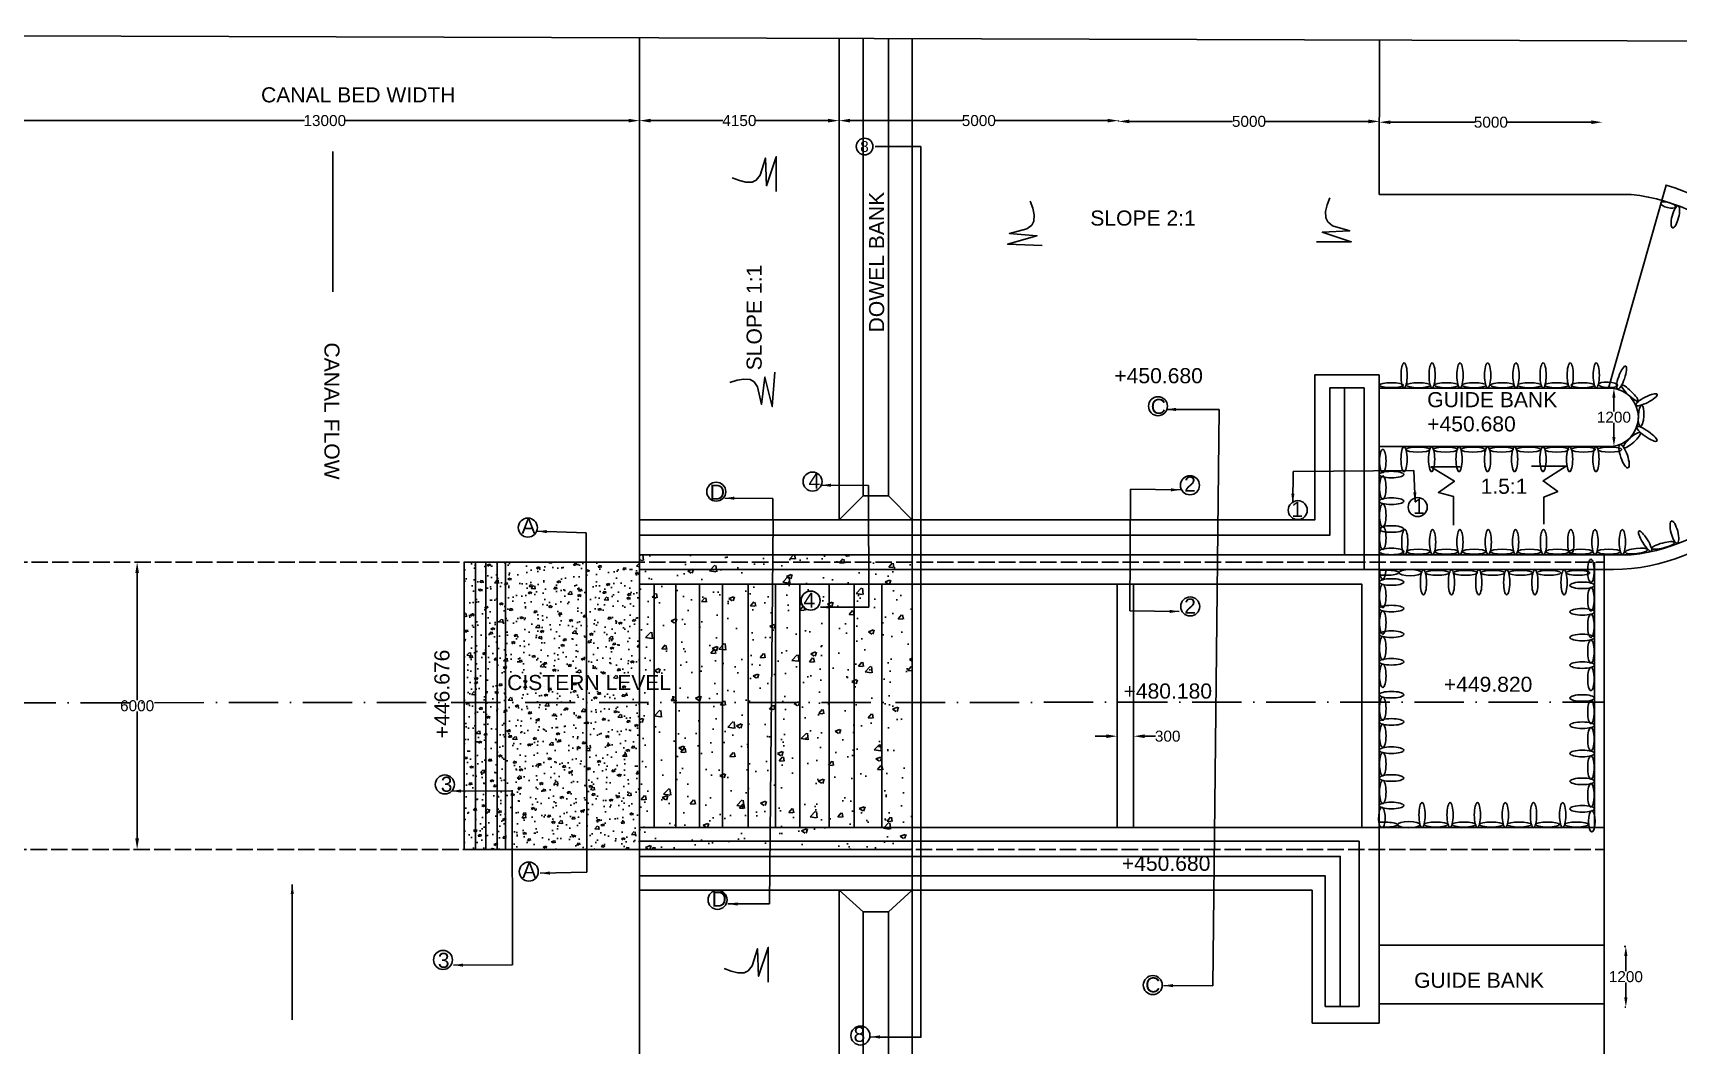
# Model space of a CAD drawing. Header units: millimetres. Extents: x 2025360 to 2173574, y 45568893 to 45673890.
# Drawn here: x 2063702 to 2123644, y 45608596 to 45645462 of the extents above; entities that cross this region are included whole.
import ezdxf

# ---------------------------------------------------------------- set-up
doc = ezdxf.new("R2010")
doc.units = ezdxf.units.MM
doc.header["$MEASUREMENT"] = 0
doc.linetypes.add('ACAD_ISO02W100', pattern=[15, 12, -3])
doc.linetypes.add('ACAD_ISO10W100', pattern=[18, 12, -3, 0, -3])
for name, color, linetype in [('DIMENSIONS', 7, 'Continuous'), ('DRAWING', 2, 'Continuous'), ('TEXT', 7, 'Continuous'), ('TEXT @ 1', 7, 'Continuous')]:
    doc.layers.add(name, color=color, linetype=linetype)
doc.styles.get("Standard").update_dxf_attribs({"font": 'arial.ttf', "height": 400})
doc.dimstyles.new('Annotative', dxfattribs={"dimscale": 0, "dimtxt": 550, "dimasz": 400, "dimexe": 0.18, "dimexo": 0.0625, "dimgap": 0.09, "dimtad": 0, "dimtih": 1, "dimtoh": 1, "dimdec": 4, "dimzin": 0, "dimdsep": 46, "dimtxsty": 'Standard', "dimcen": 0.09, "dimadec": 0, "dimazin": 0, "dimtfac": 1, "dimtdec": 4, "dimtofl": 0, "dimtmove": 0, "dimatfit": 3, "dimfxl": 1, "dimtolj": 1, "dimtzin": 0, "dimarcsym": 0})
doc.dimstyles.new('ISO-25', dxfattribs={"dimtxt": 400, "dimasz": 350, "dimexe": 1.25, "dimexo": 0.625, "dimtad": 1, "dimtih": 1, "dimtoh": 1, "dimdec": 0, "dimtxsty": 'Standard', "dimcen": 2.5, "dimdle": 1.25, "dimclrt": 256, "dimadec": 0, "dimazin": 0, "dimtfac": 1, "dimtdec": 0, "dimtmove": 0, "dimatfit": 3, "dimfxl": 1, "dimarcsym": 0})
doc.dimstyles.get("Standard").update_dxf_attribs({"dimtxt": 400, "dimasz": 200, "dimexe": 0.18, "dimexo": 0.0625, "dimgap": 0.09, "dimtad": 0, "dimdec": 0, "dimzin": 0, "dimdsep": 46, "dimtxsty": 'Standard', "dimcen": 0.09, "dimse1": 1, "dimse2": 1, "dimadec": 0, "dimazin": 0, "dimtfac": 1, "dimtdec": 0, "dimtofl": 0, "dimtmove": 0, "dimatfit": 3, "dimfxl": 1, "dimtolj": 1, "dimtzin": 0, "dimarcsym": 0})

# ---------------------------------------------------------------- blocks, each defined once
blk = doc.blocks.new('*D134')
at = {"layer": 'Defpoints', "color": 0, "transparency": 16777216}
for p in [(2062867, 45642266), (2085806, 45642267), (2085806, 45642105)]:
    blk.add_point(p, dxfattribs=at)
at = {"layer": 'TEXT', "color": 0, "lineweight": -2, "transparency": 16777216}
for p, q in [((2062867, 45642267), (2062867, 45642267)), ((2063267, 45642267), (2073603, 45642267)), ((2085406, 45642267), (2075070, 45642267)), ((2085806, 45642105), (2085806, 45642267))]:
    blk.add_line(p, q, dxfattribs=at)
at = {"layer": 'TEXT', "color": 0, "transparency": 16777216}
for points in [[(2063267, 45642333), (2063267, 45642200), (2062867, 45642267)], [(2085406, 45642333), (2085406, 45642200), (2085806, 45642267)]]:
    blk.add_solid(points, dxfattribs=at)
at = {"layer": 'TEXT', "color": 0, "transparency": 16777216, "insert": (2074336, 45642267), "char_height": 400, "attachment_point": 5}
blk.add_mtext('\\A1;13000', dxfattribs=at)
blk = doc.blocks.new('*D133')
at = {"layer": 'Defpoints', "color": 0, "transparency": 16777216}
for p in [(2085806, 45642267), (2093077, 45642267), (2093077, 45642267)]:
    blk.add_point(p, dxfattribs=at)
at = {"layer": 'TEXT', "color": 0, "lineweight": -2, "transparency": 16777216}
for p, q in [((2085806, 45642267), (2085806, 45642267)), ((2086206, 45642267), (2088837, 45642267)), ((2092677, 45642267), (2090046, 45642267)), ((2093077, 45642267), (2093077, 45642267))]:
    blk.add_line(p, q, dxfattribs=at)
at = {"layer": 'TEXT', "color": 0, "transparency": 16777216}
for points in [[(2086206, 45642334), (2086206, 45642200), (2085806, 45642267)], [(2092677, 45642334), (2092677, 45642200), (2093077, 45642267)]]:
    blk.add_solid(points, dxfattribs=at)
at = {"layer": 'TEXT', "color": 0, "transparency": 16777216, "insert": (2089441, 45642267), "char_height": 400, "attachment_point": 5}
blk.add_mtext('\\A1;4150', dxfattribs=at)
blk = doc.blocks.new('*D132')
at = {"layer": 'Defpoints', "color": 0, "transparency": 16777216}
for p in [(2093077, 45642267), (2103256, 45642267), (2103256, 45642267)]:
    blk.add_point(p, dxfattribs=at)
at = {"layer": 'TEXT', "color": 0, "lineweight": -2, "transparency": 16777216}
for p, q in [((2093077, 45642267), (2093077, 45642267)), ((2093477, 45642267), (2097570, 45642267)), ((2102856, 45642267), (2098763, 45642267)), ((2103256, 45642267), (2103256, 45642267))]:
    blk.add_line(p, q, dxfattribs=at)
at = {"layer": 'TEXT', "color": 0, "transparency": 16777216}
for points in [[(2093477, 45642333), (2093477, 45642200), (2093077, 45642267)], [(2102856, 45642333), (2102856, 45642200), (2103256, 45642267)]]:
    blk.add_solid(points, dxfattribs=at)
at = {"layer": 'TEXT', "color": 0, "transparency": 16777216, "insert": (2098166, 45642267), "char_height": 400, "attachment_point": 5}
blk.add_mtext('\\A1;5000', dxfattribs=at)
blk = doc.blocks.new('*D131')
at = {"layer": 'Defpoints', "color": 0, "transparency": 16777216}
for p in [(2103256, 45642267), (2112762, 45642238), (2112762, 45642238)]:
    blk.add_point(p, dxfattribs=at)
at = {"layer": 'TEXT', "color": 0, "lineweight": -2, "transparency": 16777216}
for p, q in [((2103256, 45642267), (2103256, 45642238)), ((2103656, 45642238), (2107412, 45642238)), ((2112362, 45642238), (2108606, 45642238)), ((2112762, 45642238), (2112762, 45642238))]:
    blk.add_line(p, q, dxfattribs=at)
at = {"layer": 'TEXT', "color": 0, "transparency": 16777216}
for points in [[(2103656, 45642305), (2103656, 45642171), (2103256, 45642238)], [(2112362, 45642305), (2112362, 45642171), (2112762, 45642238)]]:
    blk.add_solid(points, dxfattribs=at)
at = {"layer": 'TEXT', "color": 0, "transparency": 16777216, "insert": (2108009, 45642238), "char_height": 400, "attachment_point": 5}
blk.add_mtext('\\A1;5000', dxfattribs=at)
blk = doc.blocks.new('*D130')
at = {"layer": 'Defpoints', "color": 0, "transparency": 16777216}
for p in [(2112762, 45642209), (2120884, 45642209), (2120884, 45642209)]:
    blk.add_point(p, dxfattribs=at)
at = {"layer": 'TEXT', "color": 0, "lineweight": -2, "transparency": 16777216}
for p, q in [((2112762, 45642209), (2112762, 45642209)), ((2113162, 45642209), (2116226, 45642209)), ((2120484, 45642209), (2117420, 45642209)), ((2120884, 45642209), (2120884, 45642209))]:
    blk.add_line(p, q, dxfattribs=at)
at = {"layer": 'TEXT', "color": 0, "transparency": 16777216}
for points in [[(2113162, 45642275), (2113162, 45642142), (2112762, 45642209)], [(2120484, 45642275), (2120484, 45642142), (2120884, 45642209)]]:
    blk.add_solid(points, dxfattribs=at)
at = {"layer": 'TEXT', "color": 0, "transparency": 16777216, "insert": (2116823, 45642209), "char_height": 400, "attachment_point": 5}
blk.add_mtext('\\A1;5000', dxfattribs=at)
blk = doc.blocks.new('*D129')
at = {"layer": 'Defpoints', "color": 0, "transparency": 16777216}
for p in [(2067499, 45626186), (2067499, 45615721), (2067499, 45615721)]:
    blk.add_point(p, dxfattribs=at)
at = {"layer": 'TEXT', "color": 0, "lineweight": -2, "transparency": 16777216}
for p, q in [((2067499, 45626186), (2067499, 45626186)), ((2067499, 45625786), (2067499, 45621157)), ((2067499, 45616121), (2067499, 45620749)), ((2067499, 45615721), (2067499, 45615721))]:
    blk.add_line(p, q, dxfattribs=at)
at = {"layer": 'TEXT', "color": 0, "transparency": 16777216}
for points in [[(2067433, 45625786), (2067566, 45625786), (2067499, 45626186)], [(2067433, 45616121), (2067566, 45616121), (2067499, 45615721)]]:
    blk.add_solid(points, dxfattribs=at)
at = {"layer": 'TEXT', "color": 0, "transparency": 16777216, "insert": (2067499, 45620953), "char_height": 400, "attachment_point": 5}
blk.add_mtext('\\A1;6000', dxfattribs=at)
blk = doc.blocks.new('*D128')
at = {"layer": 'Defpoints', "color": 0, "transparency": 16777216}
for p in [(2103207, 45619798), (2103806, 45619846), (2103806, 45619798)]:
    blk.add_point(p, dxfattribs=at)
at = {"layer": 'TEXT', "color": 0, "lineweight": -2, "transparency": 16777216}
for p, q in [((2102807, 45619846), (2102407, 45619846)), ((2103207, 45619798), (2103207, 45619846)), ((2103806, 45619798), (2103806, 45619846)), ((2104206, 45619846), (2104606, 45619846))]:
    blk.add_line(p, q, dxfattribs=at)
at = {"layer": 'TEXT', "color": 0, "transparency": 16777216}
for points in [[(2102807, 45619913), (2102807, 45619779), (2103207, 45619846)], [(2104206, 45619913), (2104206, 45619779), (2103806, 45619846)]]:
    blk.add_solid(points, dxfattribs=at)
at = {"layer": 'TEXT', "color": 0, "transparency": 16777216, "insert": (2105047, 45619846), "char_height": 400, "attachment_point": 5}
blk.add_mtext('\\A1;300', dxfattribs=at)
blk = doc.blocks.new('*D95')
at = {"layer": 'Defpoints', "color": 0, "transparency": 16777216}
for p in [(2121683, 45612192), (2121741, 45612192), (2121703, 45609980)]:
    blk.add_point(p, dxfattribs=at)
at = {"layer": 'DIMENSIONS', "color": 0, "lineweight": -2, "transparency": 16777216}
for p, q in [((2121683, 45612192), (2121742, 45612192)), ((2121741, 45611842), (2121741, 45611291)), ((2121741, 45610330), (2121741, 45610881)), ((2121704, 45609980), (2121742, 45609980))]:
    blk.add_line(p, q, dxfattribs=at)
at = {"layer": 'DIMENSIONS', "color": 0, "transparency": 16777216}
for points in [[(2121682, 45611842), (2121799, 45611842), (2121741, 45612192)], [(2121682, 45610330), (2121799, 45610330), (2121741, 45609980)]]:
    blk.add_solid(points, dxfattribs=at)
at = {"layer": 'DIMENSIONS', "transparency": 16777216, "insert": (2121741, 45611086), "char_height": 400, "attachment_point": 5}
blk.add_mtext('1200', dxfattribs=at)
blk = doc.blocks.new('*D102')
at = {"layer": 'Defpoints', "color": 0, "transparency": 16777216}
for p in [(2121231, 45632528), (2121306, 45632528), (2121231, 45630400)]:
    blk.add_point(p, dxfattribs=at)
at = {"layer": 'DIMENSIONS', "color": 0, "lineweight": -2, "transparency": 16777216}
for p, q in [((2121232, 45632528), (2121307, 45632528)), ((2121306, 45632178), (2121306, 45631669)), ((2121306, 45630750), (2121306, 45631259)), ((2121232, 45630400), (2121307, 45630400))]:
    blk.add_line(p, q, dxfattribs=at)
at = {"layer": 'DIMENSIONS', "color": 0, "transparency": 16777216}
for points in [[(2121247, 45632178), (2121364, 45632178), (2121306, 45632528)], [(2121247, 45630750), (2121364, 45630750), (2121306, 45630400)]]:
    blk.add_solid(points, dxfattribs=at)
at = {"layer": 'DIMENSIONS', "transparency": 16777216, "insert": (2121306, 45631464), "char_height": 400, "attachment_point": 5}
blk.add_mtext('1200', dxfattribs=at)

msp = doc.modelspace()

# ---------------------------------------------------------------- hatches: boundary and pattern name
at = {"layer": 'DRAWING'}
h = msp.add_hatch(dxfattribs=at)
h.set_pattern_fill('AR-CONC', color=0, scale=125, style=0)
h.set_pattern_definition([(50, (0, 0), (896.575228, -78.440169), [93.75, -1031.25]), (355, (0, 0), (-173.439167, 940.240167), [75, -825]), (100.4514, (74.7, -6.5), (723.136727, 861.799428), [79.675238, -876.42764]), (46.1842, (0, 250), (1334.05131, -206.898768), [140.625, -1546.875]), (96.6356, (111.2, 232.8), (1168.328382, 1217.64734), [119.51286, -1314.64125]), (351.1842, (0, 250), (1168.32743, 1217.64825), [112.5, -1237.5]), (21, (125, 187.5), (746.133815, -503.273613), [93.75, -1031.25]), (326, (125, 187.5), (304.144165, 906.437556), [75, -825]), (71.4514, (187.2, 145.6), (1050.278286, 403.163121), [79.675238, -876.42764]), (37.5, (0, 0), (15.1998191, 416.1173173), [0, -815, 0, -837.5, 0, -828.125]), (7.5, (0, 0), (328.836922, 493.01464), [0, -477.5, 0, -796.25, 0, -315.625]), (327.5, (-278.75, 0), (667.2780452, -28.1935897), [0, -312.5, 0, -975, 0, -1293.75]), (317.5, (-403.75, 0), (728.982712, 125.131228), [0, -406.25, 0, -647.5, 0, -918.75])])
h.paths.add_polyline_path([(2079411.92733, 45626185.76637), (2085805.95832, 45626185.76637), (2085805.95832, 45615720.55762), (2079411.92733, 45615720.55762)])
h = msp.add_hatch(dxfattribs=at)
h.set_pattern_fill('AR-CONC', color=0, scale=250, style=0)
h.set_pattern_definition([(50, (0, 0), (1793.150457, -156.880337), [187.5, -2062.5]), (355, (0, 0), (-346.878334, 1880.480334), [150, -1650]), (100.4514, (149.4, -13), (1446.273454, 1723.598855), [159.350475, -1752.85528]), (46.1842, (0, 500), (2668.10262, -413.79754), [281.25, -3093.75]), (96.6356, (222.3, 465.5), (2336.65676, 2435.29468), [239.02572, -2629.2825]), (351.1842, (0, 500), (2336.65486, 2435.2965), [225, -2475]), (21, (250, 375), (1492.26763, -1006.547227), [187.5, -2062.5]), (326, (250, 375), (608.28833, 1812.87511), [150, -1650]), (71.4514, (374.4, 291.1), (2100.55657, 806.32624), [159.350475, -1752.85528]), (37.5, (0, 0), (30.399638, 832.234635), [0, -1630, 0, -1675, 0, -1656.25]), (7.5, (0, 0), (657.673844, 986.02928), [0, -955, 0, -1592.5, 0, -631.25]), (327.5, (-557.5, 0), (1334.55609, -56.387179), [0, -625, 0, -1950, 0, -2587.5]), (317.5, (-807.5, 0), (1457.965423, 250.262456), [0, -812.5, 0, -1295, 0, -1837.5])])
h.paths.add_polyline_path([(2085805.95832, 45626455.27155), (2095736.45281, 45626455.27155), (2095736.45281, 45615720.55762), (2085805.95832, 45615720.55762)])

# ---------------------------------------------------------------- linework, layer by layer
at = {"layer": 'DRAWING', "color": 0}
for points in [[(2027708.58024, 45645461.86901), (2027559.16704, 45596642.01348), (2129710.87479, 45596329.3781), (2129728.99143, 45602248.87807), (2128568.0592, 45602252.4311), (2130829.88534, 45603720.06823), (2129643.34914, 45603723.69963), (2129695.48127, 45620757.55725), (2128518.39437, 45620761.15973), (2130764.27684, 45622216.90232), (2129562.80266, 45622220.57943), (2129615.28036, 45639367.34581), (2128559.66627, 45639370.57652), (2130774.98995, 45640789.8134), (2129607.99372, 45640793.38499), (2129621.32703, 45645149.96497), (2027708.58024, 45645461.86901)], [(2085805.95832, 45645284.06194), (2085805.95832, 45596463.74913)], [(2093076.73954, 45645261.80971), (2093076.73954, 45627722.84625)], [(2093948.27972, 45645259.14236), (2093948.27972, 45628602.11214)], [(2094869.80527, 45645256.32203), (2094869.80527, 45628602.11214)], [(2095736.45281, 45645253.66966), (2095736.45281, 45596433.35684)], [(2112753.75962, 45639576.59631), (2112770.97475, 45645201.53549)], [(2096055.43822, 45641328.31856), (2094394.5759, 45641328.31856)], [(2096055.43822, 45641328.31856), (2096055.43822, 45608881.85911), (2094437.43818, 45608881.85911)], [(2090786.62267, 45639688.25476), (2090786.62267, 45640949.97344), (2090435.29936, 45639896.99813), (2090391.38486, 45640900.61577), (2090199.25459, 45640275.41091), (2090056.53017, 45640099.91564), (2089913.80576, 45640028.62032), (2089683.24871, 45640023.13572), (2089441.71439, 45640083.46259), (2089183.71327, 45640187.66328)], [(2100476.75303, 45637718.19851), (2099215.88778, 45637764.59733), (2100281.07053, 45638076.96057), (2099279.74666, 45638157.75271), (2099911.59409, 45638326.76155), (2100092.21924, 45638462.93571), (2100168.71493, 45638602.94174), (2100182.67439, 45638833.14116), (2100131.27058, 45639076.73058), (2100036.62819, 45639338.3891)], [(2110471.62928, 45637848.59049), (2111733.31168, 45637858.15829), (2110677.70251, 45638201.48663), (2111680.95828, 45638253.01045), (2111054.31445, 45638440.39418), (2110877.74193, 45638581.78368), (2110805.36636, 45638723.96335), (2110798.13357, 45638954.47218), (2110856.62711, 45639196.45702), (2110958.86834, 45639455.2409)], [(2090735.46428, 45633108.69106), (2090641.95568, 45631850.44221), (2090369.63673, 45632926.55905), (2090251.4628, 45631928.95604), (2090106.19614, 45632566.68071), (2089976.87055, 45632752.27095), (2089839.82249, 45632833.94781), (2089610.30596, 45632856.50439), (2089364.96493, 45632814.24404), (2089099.9508, 45632729.45091)], [(2095736.45281, 45627722.84625), (2110403.93058, 45627722.84625), (2110403.93058, 45633004.04804), (2112753.75962, 45633004.04804)], [(2112753.75962, 45633004.04804), (2112753.75962, 45609395.74066)], [(2085805.95832, 45627165.88534), (2110949.30395, 45627165.88534), (2110949.30395, 45632534.03575), (2112205.59331, 45632534.03575)], [(2111493.19732, 45632534.03575), (2111493.19732, 45626455.27155)], [(2112205.59331, 45632534.03575), (2112205.59331, 45625920.99475)], [(2093948.27972, 45628602.11214), (2093076.73954, 45627722.84625)], [(2093948.27972, 45628602.11214), (2094869.80527, 45628602.11214)], [(2094869.80527, 45628602.11214), (2095736.45281, 45627722.84625)], [(2093076.73954, 45627722.84625), (2085805.95832, 45627722.84625)], [(2095736.45281, 45627722.84625), (2093076.73954, 45627722.84625)], [(2079411.92733, 45626185.76637), (2079411.92733, 45615720.55762)], [(2079824.09683, 45626185.76637), (2079824.09683, 45615720.55762)], [(2080203.57578, 45626185.76637), (2080203.57578, 45615720.55762)], [(2080617.11126, 45626185.76637), (2080617.11126, 45615720.55762)], [(2080918.74799, 45626185.76637), (2080918.74799, 45615720.55762)], [(2112753.75962, 45626455.27155), (2085805.95832, 45626455.27155)], [(2120601.48347, 45626185.76637), (2120601.48347, 45616524.15261)], [(2120950.65877, 45615720.55762), (2120950.65877, 45626455.27155)], [(2120950.65877, 45625920.99475), (2085805.95832, 45625920.99475)], [(2112118.16746, 45616524.15261), (2112118.16746, 45625385.67565), (2085805.95832, 45625385.67565)], [(2086334.03769, 45625385.67565), (2086334.03769, 45616524.15261)], [(2087120.84032, 45625385.67565), (2087120.84032, 45616524.15261)], [(2087984.13719, 45625385.67565), (2087984.13719, 45616524.15261)], [(2088825.57834, 45625385.67565), (2088825.57834, 45616524.15261)], [(2089765.3702, 45625385.67565), (2089765.3702, 45616524.15261)], [(2090759.80059, 45625385.67565), (2090759.80059, 45616524.15261)], [(2091647.59662, 45625385.67565), (2091647.59662, 45616524.15261)], [(2092707.59414, 45625385.67565), (2092707.59414, 45616524.15261)], [(2093625.53029, 45625385.67565), (2093625.53029, 45616524.15261)], [(2094630.88853, 45625385.67565), (2094630.88853, 45616524.15261)], [(2120950.65877, 45616524.15261), (2085805.95832, 45616524.15261)], [(2112021.59531, 45610001.99155), (2112021.59531, 45616021.27726), (2085805.95832, 45616021.27726)], [(2111335.30076, 45610001.99155), (2111335.30076, 45615465.09761), (2085805.95832, 45615465.09761)], [(2120662.04576, 45615720.55762), (2120950.65877, 45615720.55762), (2120950.65877, 45595813.45571)], [(2112021.59531, 45610001.99155), (2110785.35461, 45610001.99155), (2110785.35461, 45614757.73075), (2085805.95832, 45614757.73075)], [(2085805.95832, 45614237.91227), (2110316.8903, 45614237.91227)], [(2093076.73954, 45614237.91227), (2093076.73954, 45596441.4969)], [(2093948.27972, 45613449.028), (2093076.73954, 45614237.91227)], [(2094869.80527, 45613449.028), (2095736.45281, 45614237.91227)], [(2110316.8903, 45614237.91227), (2110316.8903, 45609395.74066)], [(2093948.27972, 45613449.028), (2093948.27972, 45596438.82955)], [(2093948.27972, 45613449.028), (2094869.80527, 45613449.028)], [(2094869.80527, 45613449.028), (2094869.80527, 45596436.00922)], [(2112753.75962, 45612239.45813), (2120950.65877, 45612239.45813)], [(2090492.13042, 45610892.01929), (2090492.13042, 45612153.73796), (2090140.80712, 45611100.76265), (2090096.89261, 45612104.38029), (2089904.76234, 45611479.17543), (2089762.03793, 45611303.68017), (2089619.31352, 45611232.38485), (2089388.75646, 45611226.90025), (2089147.22214, 45611287.22712), (2088889.22102, 45611391.4278)], [(2112753.75962, 45610099.70383), (2120950.65877, 45610099.70383)], [(2112753.75962, 45609395.74066), (2110316.8903, 45609395.74066)]]:
    msp.add_lwpolyline(points, dxfattribs=at)
for points in [[(2121106.79479, 45632527.51658), (2123206.74493, 45639918.8664, -0.8835118121), (2120950.65877, 45625920.99475, -0.001091197)], [(2112753.75962, 45639576.59631), (2121932.6813, 45639576.59631, -0.9039511727), (2121932.6813, 45626455.27155), (2112753.75962, 45626455.27155)], [(2112753.75962, 45632527.51658), (2121231.19367, 45632527.51658, -0.9071853864), (2121231.19367, 45630400.12366), (2112753.75962, 45630400.12366)]]:
    msp.add_lwpolyline(points, format="xyb", dxfattribs=at)
at = {"layer": 'DRAWING', "color": 0, "linetype": 'ACAD_ISO02W100', "ltscale": 50}
for points in [[(2027649.58572, 45626185.76637), (2120950.65877, 45626185.76637)], [(2027617.55694, 45615720.55762), (2120662.04576, 45615720.55762)]]:
    msp.add_lwpolyline(points, dxfattribs=at)
at = {"layer": 'DRAWING', "color": 0}
for points in [[(2079411.92733, 45626185.76637), (2085805.95832, 45626185.76637), (2085805.95832, 45615720.55762), (2079411.92733, 45615720.55762)], [(2085805.95832, 45626455.27155), (2095736.45281, 45626455.27155), (2095736.45281, 45615720.55762), (2085805.95832, 45615720.55762)]]:
    msp.add_lwpolyline(points, close=True, dxfattribs=at)
at = {"layer": 'DRAWING', "color": 0, "linetype": 'ACAD_ISO10W100', "ltscale": 150}
msp.add_lwpolyline([(2027633.87364, 45621051.94124), (2120950.65877, 45621087.91459)], dxfattribs=at)
at = {"layer": 'DRAWING', "color": 0}
for centre, major_axis, ratio in [((2123280.85827, 45639193.16314), (-266.85257, 67.04012), 0.3528424636), ((2123544.58993, 45638762.85908), (99.87459, 397.56334), 0.2953244845), ((2121585.83815, 45632905.61743), (-148.89579, -421.81306), 0.2516479851), ((2121086.86953, 45632642.34678), (-350.07283, 15.90035), 0.2813087103), ((2121883.62935, 45632343.19986), (-299.8308, 291.39738), 0.1908172315), ((2122493.69821, 45632101.59031), (-387.53644, -197.66115), 0.2456074316), ((2122296.03851, 45631515.6998), (26.5155, 387.17132), 0.2585871989), ((2121966.16624, 45630632.69699), (303.91036, 271.02003), 0.2415681212), ((2122502.59809, 45630858.88646), (-371.2193, 260.83121), 0.2274351735), ((2121676.53342, 45630043.78881), (-144.81622, 423.85092), 0.2813848227), ((2113687.04378, 45626916.30069), (0, -452.9024), 0.2492185301), ((2114699.04378, 45626916.30069), (0, -452.9024), 0.2492185301), ((2115695.34049, 45626916.30069), (0, -452.9024), 0.2492185301), ((2116727.16623, 45626916.30069), (0, -452.9024), 0.2492185301), ((2117723.46293, 45626916.30069), (0, -452.9024), 0.2492185301), ((2118740.09634, 45626916.30069), (0, -452.9024), 0.2492185301), ((2119736.39305, 45626916.30069), (0, -452.9024), 0.2492185301), ((2120616.29999, 45626916.30069), (0, -452.9024), 0.2492185301), ((2121612.59669, 45626916.30069), (0, -452.9024), 0.2492185301), ((2122445.85996, 45626947.96163), (230.86296, -370.84161), 0.2270919008), ((2123509.63962, 45627278.10115), (104.11468, -407.02135), 0.2956666563), ((2114184.51817, 45626567.5141), (-434.41126, 0), 0.2070457576), ((2115205.45656, 45626567.5141), (-434.41126, 0), 0.2070457576), ((2116212.64061, 45626567.5141), (-434.41126, 0), 0.2070457576), ((2117233.579, 45626567.5141), (-434.41126, 0), 0.2070457576), ((2118225.57073, 45626567.5141), (-434.41126, 0), 0.2070457576), ((2119246.50912, 45626567.5141), (-434.41126, 0), 0.2070457576), ((2120101.77437, 45626567.5141), (-434.41126, 0), 0.2070457576), ((2121122.71276, 45626567.5141), (-434.41126, 0), 0.2070457576), ((2122125.83798, 45626591.79139), (-409.14386, -48.3262), 0.2307585719), ((2123097.70791, 45626794.19797), (-411.93171, -108.53906), 0.2151066378), ((2120468.8722, 45625867.70404), (0, 423.78083), 0.2813635993), ((2120153.19346, 45625341.25592), (448.29001, 0), 0.2669637904), ((2120468.8722, 45624832.48437), (0, 423.78083), 0.2813635993), ((2120153.19346, 45624374.62826), (448.29001, 0), 0.2669637904), ((2120468.8722, 45623865.8567), (0, 423.78083), 0.2813635993), ((2120153.19346, 45623441.64369), (448.29001, 0), 0.2669637904), ((2120468.8722, 45622932.87213), (0, 423.78083), 0.2813635993), ((2120153.19346, 45622437.61039), (448.29001, 0), 0.2669637904), ((2120468.8722, 45621928.83884), (0, 423.78083), 0.2813635993), ((2120153.19346, 45621237.39471), (448.29001, 0), 0.2669637904), ((2120468.8722, 45620728.62315), (0, 423.78083), 0.2813635993), ((2120153.19346, 45620244.9082), (448.29001, 0), 0.2669637904), ((2120468.8722, 45619736.13664), (0, 423.78083), 0.2813635993), ((2120153.19346, 45619216.72638), (448.29001, 0), 0.2669637904), ((2120468.8722, 45618707.95482), (0, 423.78083), 0.2813635993), ((2120153.19346, 45618202.6573), (448.29001, 0), 0.2669637904), ((2120468.8722, 45617693.88574), (0, 423.78083), 0.2813635993), ((2114315.18709, 45616977.05501), (0, -452.9024), 0.2492185301), ((2115336.12548, 45616977.05501), (0, -452.9024), 0.2492185301), ((2116332.42219, 45616977.05501), (0, -452.9024), 0.2492185301), ((2117348.93183, 45616977.05501), (0, -452.9024), 0.2492185301), ((2118375.51267, 45616977.05501), (0, -452.9024), 0.2492185301), ((2119439.80693, 45616977.05501), (0, -452.9024), 0.2492185301), ((2120153.19346, 45617200.96162), (448.29001, 0), 0.2669637904), ((2120501.42848, 45616748.12819), (0, 388.11813), 0.307359445), ((2113833.60635, 45616624.99692), (410.57503, 0), 0.2786277411), ((2114821.59987, 45616628.26842), (-434.41126, 0), 0.2070457576), ((2115842.53826, 45616628.26842), (-434.41126, 0), 0.2070457576), ((2116838.83496, 45616628.26842), (-434.41126, 0), 0.2070457576), ((2117855.3446, 45616628.26842), (-434.41126, 0), 0.2070457576), ((2118881.92545, 45616628.26842), (-434.41126, 0), 0.2070457576), ((2119946.2197, 45616628.26842), (-434.41126, 0), 0.2070457576)]:
    msp.add_ellipse(centre, major_axis=major_axis, ratio=ratio, dxfattribs=at)
at = {"layer": 'DRAWING', "color": 0, "extrusion": (0, 0, -1)}
for centre, major_axis, ratio in [((2113662.00091, 45632987.74718), (0, 452.9024), 0.2492185301), ((2114682.00089, 45632990.64205), (0, 452.9024), 0.2492185301), ((2115698.12421, 45632990.64205), (0, 452.9024), 0.2492185301), ((2116706.82952, 45632990.64205), (0, 452.9024), 0.2492185301), ((2117737.78662, 45632990.64205), (0, 452.9024), 0.2492185301), ((2118727.07638, 45632990.64205), (0, 452.9024), 0.2492185301), ((2119713.53142, 45632990.64205), (0, 452.9024), 0.2492185301), ((2120662.9009, 45632990.64205), (0, 452.9024), 0.2492185301), ((2113198.44945, 45632632.50858), (-434.41126, 0), 0.2070457576), ((2114186.57427, 45632629.61371), (-434.41126, 0), 0.2070457576), ((2115202.69759, 45632629.61371), (-434.41126, 0), 0.2070457576), ((2116211.4029, 45632629.61371), (-434.41126, 0), 0.2070457576), ((2117242.35999, 45632629.61371), (-434.41126, 0), 0.2070457576), ((2118231.64976, 45632629.61371), (-434.41126, 0), 0.2070457576), ((2119218.10479, 45632629.61371), (-434.41126, 0), 0.2070457576), ((2120167.47428, 45632629.61371), (-434.41126, 0), 0.2070457576), ((2112884.21857, 45629870.24903), (0, 423.78083), 0.2813635993), ((2113659.72052, 45629936.33108), (0, 452.9024), 0.2492185301), ((2114166.1333, 45630285.11768), (-434.41126, 0), 0.2070457576), ((2114662.38956, 45629936.33108), (0, 452.9024), 0.2492185301), ((2115168.80233, 45630285.11768), (-434.41126, 0), 0.2070457576), ((2115665.0586, 45629936.33108), (0, 452.9024), 0.2492185301), ((2116171.47137, 45630285.11768), (-434.41126, 0), 0.2070457576), ((2116701.43836, 45629936.33108), (0, 452.9024), 0.2492185301), ((2117207.85113, 45630285.11768), (-434.41126, 0), 0.2070457576), ((2117687.39606, 45629936.33108), (0, 452.9024), 0.2492185301), ((2118193.80883, 45630285.11768), (-434.41126, 0), 0.2070457576), ((2118722.00777, 45629936.33108), (0, 452.9024), 0.2492185301), ((2119228.42054, 45630285.11768), (-434.41126, 0), 0.2070457576), ((2119690.27222, 45629936.33108), (0, 452.9024), 0.2492185301), ((2120196.68499, 45630285.11768), (-434.41126, 0), 0.2070457576), ((2120651.03013, 45629936.33108), (0, 452.9024), 0.2492185301), ((2121157.44291, 45630285.11768), (-434.41126, 0), 0.2070457576), ((2113199.8973, 45629374.98729), (-448.29001, 0), 0.2669637904), ((2112884.21857, 45628902.30229), (0, 423.78083), 0.2813635993), ((2113199.8973, 45628407.04055), (-448.29001, 0), 0.2669637904), ((2112884.21857, 45627887.71144), (0, 423.78083), 0.2813635993), ((2113199.8973, 45627392.4497), (-448.29001, 0), 0.2669637904), ((2112884.21857, 45627071.85104), (0, 423.78083), 0.2813635993), ((2113199.8973, 45626576.5893), (-448.29001, 0), 0.2669637904), ((2113199.8973, 45625462.0661), (-448.29001, 0), 0.2669637904), ((2112884.21857, 45624953.29454), (0, 423.78083), 0.2813635993), ((2113884.48074, 45625799.70737), (410.57503, 0), 0.2786277411), ((2114366.06148, 45625447.64928), (0, 452.9024), 0.2492185301), ((2114872.47426, 45625796.43588), (-434.41126, 0), 0.2070457576), ((2115386.99987, 45625447.64928), (0, 452.9024), 0.2492185301), ((2115893.41265, 45625796.43588), (-434.41126, 0), 0.2070457576), ((2116383.29658, 45625447.64928), (0, 452.9024), 0.2492185301), ((2116889.70935, 45625796.43588), (-434.41126, 0), 0.2070457576), ((2117399.80622, 45625447.64928), (0, 452.9024), 0.2492185301), ((2117906.21899, 45625796.43588), (-434.41126, 0), 0.2070457576), ((2118426.38706, 45625447.64928), (0, 452.9024), 0.2492185301), ((2118932.79984, 45625796.43588), (-434.41126, 0), 0.2070457576), ((2119490.68132, 45625447.64928), (0, 452.9024), 0.2492185301), ((2119997.09409, 45625796.43588), (-434.41126, 0), 0.2070457576), ((2113199.8973, 45624495.43843), (-448.29001, 0), 0.2669637904), ((2112884.21857, 45623986.66688), (0, 423.78083), 0.2813635993), ((2113199.8973, 45623562.45387), (-448.29001, 0), 0.2669637904), ((2112884.21857, 45623053.68231), (0, 423.78083), 0.2813635993), ((2113199.8973, 45622558.42057), (-448.29001, 0), 0.2669637904), ((2112884.21857, 45622049.64901), (0, 423.78083), 0.2813635993), ((2113199.8973, 45621358.20488), (-448.29001, 0), 0.2669637904), ((2112884.21857, 45620849.43333), (0, 423.78083), 0.2813635993), ((2113199.8973, 45620365.71837), (-448.29001, 0), 0.2669637904), ((2112884.21857, 45619856.94682), (0, 423.78083), 0.2813635993), ((2113199.8973, 45619337.53656), (-448.29001, 0), 0.2669637904), ((2112884.21857, 45618828.765), (0, 423.78083), 0.2813635993), ((2113199.8973, 45618323.46748), (-448.29001, 0), 0.2669637904), ((2112884.21857, 45617814.69592), (0, 423.78083), 0.2813635993), ((2113199.8973, 45617321.7718), (-448.29001, 0), 0.2669637904)]:
    msp.add_ellipse(centre, major_axis=major_axis, ratio=ratio, dxfattribs=at)
for centre, major_axis, ratio, start_param, end_param in [((2112884.21857, 45625988.51421), (0, 423.78083), 0.2813635993, 1.7308046023, 4.5523807049), ((2112982.07944, 45625799.70737), (491.82628, 0), 0.1883134017, 4.3432754313, 8.2230951831), ((2112851.66229, 45616868.93837), (0, 388.11813), 0.307359445, 3.6186441701, 8.9477264443)]:
    msp.add_ellipse(centre, major_axis=major_axis, ratio=ratio, start_param=start_param, end_param=end_param, dxfattribs=at)
at = {"layer": 'DRAWING', "color": 0}
msp.add_ellipse((2112931.20505, 45616624.99692), major_axis=(491.82628, 0), ratio=0.1883134017, start_param=4.3432754313, end_param=8.2230951831, dxfattribs=at)
at = {"layer": 'TEXT', "color": 0}
for points in [[(2115461.5, 45627528.5), (2115461.5, 45628572.5), (2114913.5, 45628726), (2115497.5, 45629130.5), (2114639, 45629657), (2115704, 45629657)], [(2118302, 45629679), (2119568.5, 45629679), (2118723, 45629145.5), (2119257, 45628757), (2118753.5, 45628553), (2118753.5, 45627563.5)], [(2103207.5, 45625385.67565), (2103207.5, 45616524.15261)], [(2103800.5, 45625385.67565), (2103800.5, 45616524.15261)]]:
    msp.add_lwpolyline(points, dxfattribs=at)
at = {"layer": 'TEXT'}
for centre, radius in [((2094005, 45641323.5), 302.96617), ((2104694, 45631865), 346.47205), ((2088599, 45628753), 346.47205), ((2092107, 45629120.5), 346.47205), ((2105859.5, 45628985), 346.47205), ((2109786.5, 45628080.5), 346.47205), ((2114157.5, 45628190.5), 346.47205), ((2081734.5, 45627442.5), 346.47205), ((2092038.5, 45624785), 346.47205), ((2105867.5, 45624572.5), 346.47205), ((2078710.5, 45618088.5), 346.47205), ((2081770, 45614913.5), 346.47205), ((2088646.5, 45613886), 346.47205), ((2078643.5, 45611698), 346.47205), ((2104505.5, 45610782), 346.47205), ((2093852.5, 45608944), 346.47205)]:
    msp.add_circle(centre, radius, dxfattribs=at)

# ---------------------------------------------------------------- texts
at = {"layer": 'TEXT', "color": 0}
for s, height, p in [(' CANAL BED WIDTH ', 550, (2071800.21585, 45642931.36956)), ('8', 400, (2093844, 45641123.5)), ('SLOPE 2:1', 550, (2102228.10408, 45638444.32976)), ('+450.680', 550, (2103104.50711, 45632702.36428)), ('C', 550, (2104430.08437, 45631583.46849)), ('GUIDE BANK ', 550, (2114503.12547, 45631829.85607)), ('+450.680 ', 550, (2114503.12547, 45630946.32946)), ('D', 550, (2088362.80723, 45628460.13778)), ('4', 550, (2091957.89845, 45628868.00228)), ('2', 550, (2105646.58241, 45628757.87775)), ('1.5:1', 550, (2116447.61858, 45628674.53272)), ('1', 550, (2109549.6229, 45627833.00659)), ('1', 550, (2113982.72354, 45627942.86977)), ('A', 550, (2081501.54338, 45627221.91705)), ('4', 550, (2091775.03701, 45624525.61814)), ('2', 550, (2105649.98182, 45624314.36197)), ('CISTERN LEVEL', 550, (2080978.93008, 45621525.68331)), ('+480.180', 550, (2103437.40204, 45621216.56227)), ('+449.820', 550, (2115108.66788, 45621462.63244)), ('3', 550, (2078560.29931, 45617822.60858)), ('A', 550, (2081531.24261, 45614686.40316)), ('+450.680', 550, (2103377.21406, 45614942.21122)), ('D', 550, (2088425.85528, 45613638.12999)), ('3', 550, (2078454.43767, 45611407.65828)), ('C', 550, (2104227.65837, 45610515.60287)), ('GUIDE BANK ', 550, (2114025.52551, 45610681.77079)), ('8', 550, (2093600.88838, 45608711.8355))]:
    msp.add_text(s, height=height, dxfattribs=at).set_placement(p)
for s, rotation, p in [('DOWEL BANK ', 90, (2094716.28707, 45634552.59905)), ('SLOPE 1:1', 90, (2090254.82288, 45633172.60949)), ('CANAL FLOW ', 270, (2074322.27176, 45634187.21976)), ('+446.676', 90, (2078878.29292, 45619772.255))]:
    msp.add_text(s, height=550, rotation=rotation, dxfattribs=at).set_placement(p)

# ---------------------------------------------------------------- dimensions: what is measured, and where the dimension line sits
at = {"layer": 'DIMENSIONS', "color": 0}
for base, p1, p2, picture, middle in [((2121305.77952, 45632527.51658), (2121231.19367, 45630400.12366), (2121231.19367, 45632527.51658), '*D102', (2121305.77952, 45631463.82012)), ((2121740.69392, 45612191.70008), (2121703.22998, 45609979.90588), (2121682.87179, 45612191.70008), '*D95', (2121740.69392, 45611085.80298))]:
    dim = msp.add_linear_dim(base=base, p1=p1, p2=p2, angle=90, text='1200', dimstyle='ISO-25', dxfattribs=at)
    dim.commit()
    dim.dimension.update_dxf_attribs({"geometry": picture, "text_midpoint": middle})
at = {"layer": 'TEXT @ 1', "color": 0}
for base, p1, p2, text, picture, middle in [((2085805.95832, 45642266.81087), (2062866.85125, 45642266.45087), (2085805.95832, 45642105.12558), '13000', '*D134', (2074336.40478, 45642266.81087)), ((2093076.73954, 45642266.99087), (2085805.95832, 45642266.81087), (2093076.73954, 45642266.81087), '4150', '*D133', (2089441.34893, 45642266.99087)), ((2103256.01507, 45642266.81087), (2093076.73954, 45642266.81087), (2103256.01507, 45642266.81087), '5000', '*D132', (2098166.37731, 45642266.81087)), ((2112761.90454, 45642237.89809), (2103256.01507, 45642266.99087), (2112761.90454, 45642237.89809), '5000', '*D131', (2108008.9598, 45642237.89809)), ((2120883.99696, 45642208.80558), (2112761.8155, 45642208.80558), (2120883.99696, 45642208.80558), '5000', '*D130', (2116822.90623, 45642208.80558)), ((2103805.81068, 45619846.04037), (2103206.57834, 45619798.14779), (2103805.81068, 45619798.14779), '300', '*D128', (2105046.9648, 45619846.04037))]:
    dim = msp.add_linear_dim(base=base, p1=p1, p2=p2, text=text, dimstyle='Annotative', override={"dimscale": 1, "dimtix": 0, "dimtofl": 0, "dimtmove": 0, "dimatfit": 3}, dxfattribs=at)
    dim.commit()
    dim.dimension.update_dxf_attribs({"geometry": picture, "text_midpoint": middle})
dim = msp.add_linear_dim(base=(2067499.36362, 45615720.55762), p1=(2067499.36362, 45626185.76637), p2=(2067499.36362, 45615720.55762), angle=90, text='6000', dimstyle='Annotative', override={"dimscale": 1, "dimtix": 0, "dimtofl": 0, "dimtmove": 0, "dimatfit": 3}, dxfattribs=at)
dim.commit()
dim.dimension.update_dxf_attribs({"geometry": '*D129', "text_midpoint": (2067499.36362, 45620953.162)})

# ---------------------------------------------------------------- leaders
at = {"layer": 'DIMENSIONS', "color": 0}
msp.add_leader([(2074626.73297, 45641147.63913), (2074626.73297, 45636028.71847)], dimstyle='Standard', override={"dimgap": 0.09, "dimtad": 0}, dxfattribs=at)
at = {"layer": 'DRAWING', "color": 0}
msp.add_leader([(2104992.04199, 45631748.06084), (2106919.99677, 45631748.06084)], dimstyle='Standard', override={"dimgap": 0.09, "dimtad": 0}, dxfattribs=at)
at = {"layer": 'TEXT', "color": 0}
for points in [[(2104890.9279, 45610763.4364), (2106694.39701, 45610751.21885), (2106919.99677, 45631748.06084)], [(2104995.95148, 45631747.47696), (2106919.99677, 45631748.06084)], [(2092431.24248, 45628989.50229), (2094148.16023, 45628972.31202), (2094158.17253, 45624542.10161)], [(2109605.82018, 45628329.30878), (2109613.4762, 45629489.64977), (2114021.2935, 45629519.90943)], [(2114065.92608, 45628378.27942), (2114021.2935, 45629519.90943)], [(2088911.23227, 45628518.03436), (2090661.18098, 45628500.83349), (2090661.18098, 45627722.84625)], [(2105512.87676, 45628815.68954), (2103698.42193, 45628845.90737), (2103668.12868, 45624409.2119)], [(2082074.83752, 45627309.24516), (2083858.70721, 45627254.75456)], [(2082185.97225, 45614853.7978), (2083882.24675, 45614899.60792), (2083858.70721, 45627254.75456)], [(2089026.79246, 45613736.00433), (2090544.13197, 45613737.76129), (2090669.56638, 45627722.84625)], [(2092392.73062, 45624546.42553), (2094158.17253, 45624542.10161)], [(2105469.47666, 45624387.84749), (2103668.12868, 45624409.2119)], [(2078953.30908, 45617848.77137), (2081160.94607, 45617855.64302)], [(2079027.51032, 45611508.92967), (2081180.68345, 45611514.66692), (2081160.8851, 45617875.2287)], [(2073150.82504, 45614449.75236), (2073150.82504, 45609510.00802)], [(2094210.35177, 45608896.01011), (2095872.68068, 45608881.85911)]]:
    msp.add_leader(points, dimstyle='ISO-25', override={"dimgap": 0.625, "dimtad": 0}, dxfattribs=at)

doc.saveas('drawing.dxf')
